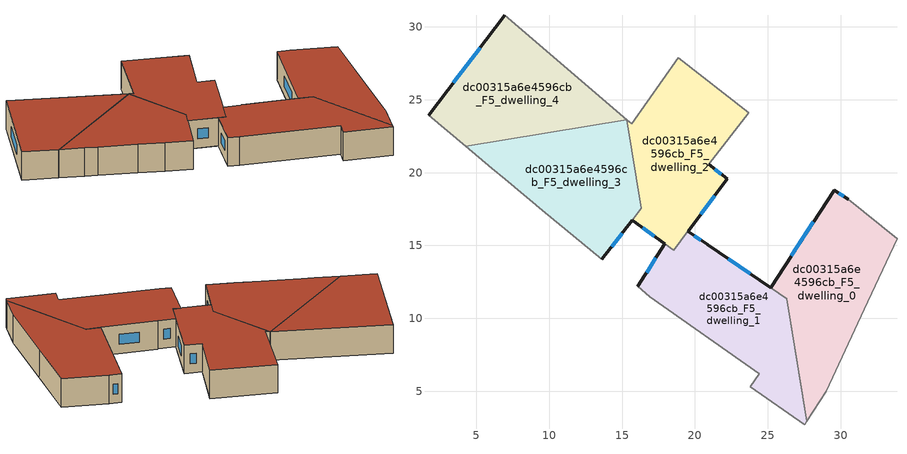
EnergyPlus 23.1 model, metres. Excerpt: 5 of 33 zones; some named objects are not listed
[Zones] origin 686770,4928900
dc00315a6e4596cb_F5_dwelling_0
 floor to dc00315a6e4596cb_F4_dwelling_0 (EU_floor_Construction): 33.87,15.46 31.6,10.64 29,4.99 27.69,2.94 26.3,11.35 25.2,12.11 29.55,18.8 30.51,18.17 z15
 wall outside (EU_wall_Construction): 30.51,18.17 29.55,18.8 25.2,12.11 z15:18
 wall adiabatic (EU_wall_Construction): 26.3,11.35 27.69,2.94 29,4.99 31.6,10.64 33.87,15.46 30.51,18.17 z15:18
 wall to dc00315a6e4596cb_F5_dwelling_1 (EU_wall_Construction): 25.2,12.11 26.3,11.35 z15:18
 window (EU_Window_Construction): 28.14,16.63 26.62,14.28 / 30.2,18.38 29.86,18.6 z15.98:17.02
 roof outside (EU_roof_Construction): 29,4.99 31.6,10.64 33.87,15.46 30.51,18.17 29.55,18.8 25.2,12.11 26.3,11.35 27.69,2.94 z18
dc00315a6e4596cb_F5_dwelling_1
 floor to dc00315a6e4596cb_F4_dwelling_1 (EU_floor_Construction): 26.3,11.35 27.69,2.94 27.52,2.68 23.8,5.3 24.42,6.19 16.9,11.49 16.08,12.19 17.92,15.12 18.54,14.67 19.52,15.98 20.84,15.07 20.89,15.04 z15
 wall outside (EU_wall_Construction): 17.92,15.12 16.08,12.19 / 25.2,12.1 20.89,15.04 20.84,15.07 19.52,15.98 z15:18
 wall adiabatic (EU_wall_Construction): 16.08,12.19 16.9,11.49 24.42,6.19 23.8,5.3 27.52,2.68 27.69,2.94 27.41,4.64 / 27.41,4.65 26.3,11.35 z15:18
 wall to dc00315a6e4596cb_F5_dwelling_2 (EU_wall_Construction): 19.52,15.98 18.54,14.67 17.92,15.12 z15:18
 window (EU_Window_Construction): 17.32,14.16 16.68,13.14 / 20.41,15.37 19.95,15.68 / 23.8,13.06 22.29,14.09 z15.98:17.02
 roof outside (EU_roof_Construction): 27.52,2.68 27.69,2.94 26.3,11.35 20.89,15.04 20.84,15.07 19.52,15.98 18.54,14.67 17.92,15.12 16.08,12.19 16.9,11.49 24.42,6.19 23.8,5.3 z18
dc00315a6e4596cb_F5_dwelling_2
 floor to dc00315a6e4596cb_F4_dwelling_2 (EU_floor_Construction): 23.69,24.12 20.93,20.57 22.23,19.58 18.54,14.67 15.69,16.73 16.33,17.54 15.33,23.63 15.65,23.35 18.84,27.88 z15
 wall outside (EU_wall_Construction): 19.52,15.98 22.23,19.58 20.93,20.57 / 15.69,16.73 17.92,15.12 z15:18
 wall adiabatic (EU_wall_Construction): 20.93,20.57 23.69,24.12 18.84,27.88 15.65,23.35 15.33,23.63 z15:18
 wall to dc00315a6e4596cb_F5_dwelling_3 (EU_wall_Construction): 15.33,23.61 16.33,17.54 15.69,16.73 z15:18
 wall to dc00315a6e4596cb_F5_dwelling_4 (EU_wall_Construction): 15.33,23.63 15.33,23.61 z15:18
 window (EU_Window_Construction): 21.81,19.9 21.35,20.24 / 20.4,17.15 21.35,18.41 / 16.42,16.2 17.2,15.64 z15.98:17.02
 roof outside (EU_roof_Construction): 22.23,19.58 20.93,20.57 23.69,24.12 18.84,27.88 15.65,23.35 15.33,23.63 16.33,17.54 15.69,16.73 18.54,14.67 z18
dc00315a6e4596cb_F5_dwelling_3
 floor to dc00315a6e4596cb_F4_dwelling_3 (EU_floor_Construction): 15.33,23.61 16.33,17.54 13.59,14.05 11.63,15.68 9.74,17.26 6.97,19.56 6.06,20.31 4.28,21.79 z15
 wall outside (EU_wall_Construction): 13.59,14.05 15.69,16.73 z15:18
 wall adiabatic (EU_wall_Construction): 4.28,21.79 6.06,20.31 6.97,19.56 9.74,17.26 11.63,15.68 13.59,14.05 z15:18
 wall to dc00315a6e4596cb_F5_dwelling_4 (EU_wall_Construction): 15.33,23.61 4.28,21.79 z15:18
 window (EU_Window_Construction): 14.27,14.92 15.01,15.85 z15.98:17.02
 roof outside (EU_roof_Construction): 13.59,14.05 16.33,17.54 15.33,23.61 4.28,21.79 6.06,20.31 6.97,19.56 9.74,17.26 11.63,15.68 z18
dc00315a6e4596cb_F5_dwelling_4
 floor to dc00315a6e4596cb_F4_dwelling_4 (EU_floor_Construction): 15.33,23.63 15.33,23.61 4.28,21.79 1.71,23.94 6.95,30.82 z15
 wall outside (EU_wall_Construction): 6.95,30.82 1.71,23.94 z15:18
 wall adiabatic (EU_wall_Construction): 15.33,23.63 6.95,30.82 / 1.71,23.94 4.28,21.79 z15:18
 window (EU_Window_Construction): 5.25,28.58 3.42,26.17 z15.98:17.02
 roof outside (EU_roof_Construction): 15.33,23.61 15.33,23.63 6.95,30.82 1.71,23.94 4.28,21.79 z18
[Building]
EU S2 Campaign: North Axis=0; Terrain=City; Solar Distribution=FullExterior
[Site:Location]
Bologna: Latitude=44.5; Longitude=11.25; Time Zone=1; Elevation=37
[SizingPeriod:WeatherFileDays]
AnnualSizingPeriod: Begin Month=1; Begin Day of Month=1; End Month=12; End Day of Month=31; Day of Week for Start Day=Monday; Use Weather File Daylight Saving Period=No; Use Weather File Rain and Snow Indicators=No
[MATERIAL]
EU_InternalMass_Material: Roughness=MediumRough; Thickness=0.1; Conductivity=1; Density=1800; Specific Heat=900; Thermal Absorptance=0.9; Solar Absorptance=0.7; Visible Absorptance=0.7
[MATERIAL:NOMASS] Roughness=MediumRough; Thermal Absorptance=0.9; Solar Absorptance=0.7; Visible Absorptance=0.7
Name | Thermal Resistance
EU_wall_NoMass | 0.905828
EU_roof_NoMass | 0.37593
EU_floor_NoMass | 0.67114
[WINDOWMATERIAL:SIMPLEGLAZINGSYSTEM]
EU_Window_SimpleGlazing: UFactor=4.52486; Solar Heat Gain Coefficient=0.85; Visible Transmittance=0.85
[CONSTRUCTION]
EU_wall_Construction: EU_wall_NoMass
EU_roof_Construction: EU_roof_NoMass
EU_floor_Construction: EU_floor_NoMass
EU_Window_Construction: EU_Window_SimpleGlazing
EU_InternalMass_Construction: EU_InternalMass_Material
[ZONE] Type=1; Multiplier=1; Ceiling Height=autocalculate; Floor Area=autocalculate; Part of Total Floor Area=Yes
Name | Volume
dc00315a6e4596cb_F5_dwelling_0 | 190.668
dc00315a6e4596cb_F5_dwelling_1 | 192.023
dc00315a6e4596cb_F5_dwelling_2 | 186.637
dc00315a6e4596cb_F5_dwelling_3 | 184.008
dc00315a6e4596cb_F5_dwelling_4 | 185.686
[INTERNALMASS] Construction=EU_InternalMass_Construction
Name | Zone or ZoneList | Surface Area
dc00315a6e4596cb_F5_dwelling_0_EU_InternalMass | dc00315a6e4596cb_F5_dwelling_0 | 63.5542
dc00315a6e4596cb_F5_dwelling_1_EU_InternalMass | dc00315a6e4596cb_F5_dwelling_1 | 64.0097
dc00315a6e4596cb_F5_dwelling_2_EU_InternalMass | dc00315a6e4596cb_F5_dwelling_2 | 62.2159
dc00315a6e4596cb_F5_dwelling_3_EU_InternalMass | dc00315a6e4596cb_F5_dwelling_3 | 61.3357
dc00315a6e4596cb_F5_dwelling_4_EU_InternalMass | dc00315a6e4596cb_F5_dwelling_4 | 61.8968
[OTHEREQUIPMENT] Fuel Type=Electricity; Design Level Calculation Method=Watts/Area; Power per Zone Floor Area=1; Fraction Latent=0; Fraction Radiant=0; Fraction Lost=0; Carbon Dioxide Generation Rate=0; EndUse Subcategory=EU_Step8_InternalGains
Name | Zone or ZoneList or Space or SpaceList | Schedule
EU_Step8_InternalGain_dc00315a6e4596cb_F5_dwelling_0_f000 | dc00315a6e4596cb_F5_dwelling_0 | EU_Step8_GainSchedule_dc00315a6e4596cb_F5_dwelling_0_f000
EU_Step8_InternalGain_dc00315a6e4596cb_F5_dwelling_1_f000 | dc00315a6e4596cb_F5_dwelling_1 | EU_Step8_GainSchedule_dc00315a6e4596cb_F5_dwelling_1_f000
EU_Step8_InternalGain_dc00315a6e4596cb_F5_dwelling_2_f000 | dc00315a6e4596cb_F5_dwelling_2 | EU_Step8_GainSchedule_dc00315a6e4596cb_F5_dwelling_2_f000
EU_Step8_InternalGain_dc00315a6e4596cb_F5_dwelling_3_f000 | dc00315a6e4596cb_F5_dwelling_3 | EU_Step8_GainSchedule_dc00315a6e4596cb_F5_dwelling_3_f000
EU_Step8_InternalGain_dc00315a6e4596cb_F5_dwelling_4_f000 | dc00315a6e4596cb_F5_dwelling_4 | EU_Step8_GainSchedule_dc00315a6e4596cb_F5_dwelling_4_f000
[ZONEVENTILATION:DESIGNFLOWRATE] Schedule=EU_AlwaysOn; Design Flow Rate Calculation Method=AirChanges/Hour; Air Changes per Hour=0.73129; Ventilation Type=Natural; Fan Pressure Rise=0; Fan Total Efficiency=1; Constant Term Coefficient=1; Temperature Term Coefficient=0; Velocity Term Coefficient=0; Velocity Squared Term Coefficient=0; Minimum Indoor Temperature=-100; Maximum Indoor Temperature=100; Delta Temperature=-100; Minimum Outdoor Temperature=-100; Maximum Outdoor Temperature=100; Maximum Wind Speed=40
Name | Zone or ZoneList or Space or SpaceList
EU_ConstantAir_dc00315a6e4596cb_F5_dwelling_0 | dc00315a6e4596cb_F5_dwelling_0
EU_ConstantAir_dc00315a6e4596cb_F5_dwelling_1 | dc00315a6e4596cb_F5_dwelling_1
EU_ConstantAir_dc00315a6e4596cb_F5_dwelling_2 | dc00315a6e4596cb_F5_dwelling_2
EU_ConstantAir_dc00315a6e4596cb_F5_dwelling_3 | dc00315a6e4596cb_F5_dwelling_3
EU_ConstantAir_dc00315a6e4596cb_F5_dwelling_4 | dc00315a6e4596cb_F5_dwelling_4
[HVACTEMPLATE:ZONE:IDEALLOADSAIRSYSTEM] System Availability Schedule=EU_AlwaysOn; Maximum Heating Supply Air Temperature=50; Minimum Cooling Supply Air Temperature=13; Maximum Heating Supply Air Humidity Ratio=0.0156; Minimum Cooling Supply Air Humidity Ratio=0.0077; Heating Limit=NoLimit; Cooling Limit=NoLimit; Heating Availability Schedule=EU_AlwaysOn; Cooling Availability Schedule=EU_CoolingOff; Dehumidification Control Type=ConstantSensibleHeatRatio; Cooling Sensible Heat Ratio=0.7; Dehumidification Setpoint=60; Humidification Control Type=None; Humidification Setpoint=30; Outdoor Air Method=None; Outdoor Air Flow Rate per Person=0.00944; Outdoor Air Flow Rate per Zone Floor Area=0; Outdoor Air Flow Rate per Zone=0; Demand Controlled Ventilation Type=None; Outdoor Air Economizer Type=NoEconomizer; Heat Recovery Type=None; Sensible Heat Recovery Effectiveness=0.7; Latent Heat Recovery Effectiveness=0.65
Name | Template Thermostat
dc00315a6e4596cb_F5_dwelling_0 | EU_HeatOnly_dc00315a6e4596cb_F5_dwelling_0
dc00315a6e4596cb_F5_dwelling_1 | EU_HeatOnly_dc00315a6e4596cb_F5_dwelling_1
dc00315a6e4596cb_F5_dwelling_2 | EU_HeatOnly_dc00315a6e4596cb_F5_dwelling_2
dc00315a6e4596cb_F5_dwelling_3 | EU_HeatOnly_dc00315a6e4596cb_F5_dwelling_3
dc00315a6e4596cb_F5_dwelling_4 | EU_HeatOnly_dc00315a6e4596cb_F5_dwelling_4
[SIZING:ZONE] Zone Cooling Design Supply Air Temperature Input Method=SupplyAirTemperature; Zone Cooling Design Supply Air Temperature=13; Zone Heating Design Supply Air Temperature Input Method=SupplyAirTemperature; Zone Heating Design Supply Air Temperature=50; Zone Cooling Design Supply Air Humidity Ratio=0.008; Zone Heating Design Supply Air Humidity Ratio=0.008; Cooling Design Air Flow Method=DesignDay; Cooling Design Air Flow Rate=0; Cooling Minimum Air Flow per Zone Floor Area=0.000762; Cooling Minimum Air Flow=0; Cooling Minimum Air Flow Fraction=0.2; Heating Design Air Flow Method=DesignDay; Heating Design Air Flow Rate=0; Heating Maximum Air Flow per Zone Floor Area=0.002032; Heating Maximum Air Flow=0.141576; Heating Maximum Air Flow Fraction=0.3; Account for Dedicated Outdoor Air System=No; Dedicated Outdoor Air System Control Strategy=NeutralSupplyAir; Dedicated Outdoor Air Low Setpoint Temperature for Design=autosize; Dedicated Outdoor Air High Setpoint Temperature for Design=autosize; Zone Load Sizing Method=Sensible Load Only No Latent Load; Zone Latent Cooling Design Supply Air Humidity Ratio Input Method=HumidityRatioDifference; Zone Cooling Design Supply Air Humidity Ratio Difference=0.005; Zone Latent Heating Design Supply Air Humidity Ratio Input Method=HumidityRatioDifference; Zone Humidification Design Supply Air Humidity Ratio Difference=0.005
dc00315a6e4596cb_F5_dwelling_0; dc00315a6e4596cb_F5_dwelling_1; dc00315a6e4596cb_F5_dwelling_2; dc00315a6e4596cb_F5_dwelling_3; dc00315a6e4596cb_F5_dwelling_4
[SCHEDULE:CONSTANT]
Name | Hourly Value
EU_AlwaysOn | 1
EU_CoolingOff | 0
[SCHEDULE:FILE] Column Number=1; Rows to Skip at Top=0; Number of Hours of Data=8760; Column Separator=Comma; Interpolate to Timestep=No; Minutes per Item=60; Adjust Schedule for Daylight Savings=Yes
Name | File
EU_Step8_GainSchedule_dc00315a6e4596cb_F5_dwelling_0_f000 | ../../schedules/dc00315a6e4596cb/dc00315a6e4596cb_F5_dwelling_0_f000_gain.csv
EU_Step8_GainSchedule_dc00315a6e4596cb_F5_dwelling_1_f000 | ../../schedules/dc00315a6e4596cb/dc00315a6e4596cb_F5_dwelling_1_f000_gain.csv
EU_Step8_GainSchedule_dc00315a6e4596cb_F5_dwelling_2_f000 | ../../schedules/dc00315a6e4596cb/dc00315a6e4596cb_F5_dwelling_2_f000_gain.csv
EU_Step8_GainSchedule_dc00315a6e4596cb_F5_dwelling_3_f000 | ../../schedules/dc00315a6e4596cb/dc00315a6e4596cb_F5_dwelling_3_f000_gain.csv
EU_Step8_GainSchedule_dc00315a6e4596cb_F5_dwelling_4_f000 | ../../schedules/dc00315a6e4596cb/dc00315a6e4596cb_F5_dwelling_4_f000_gain.csv
